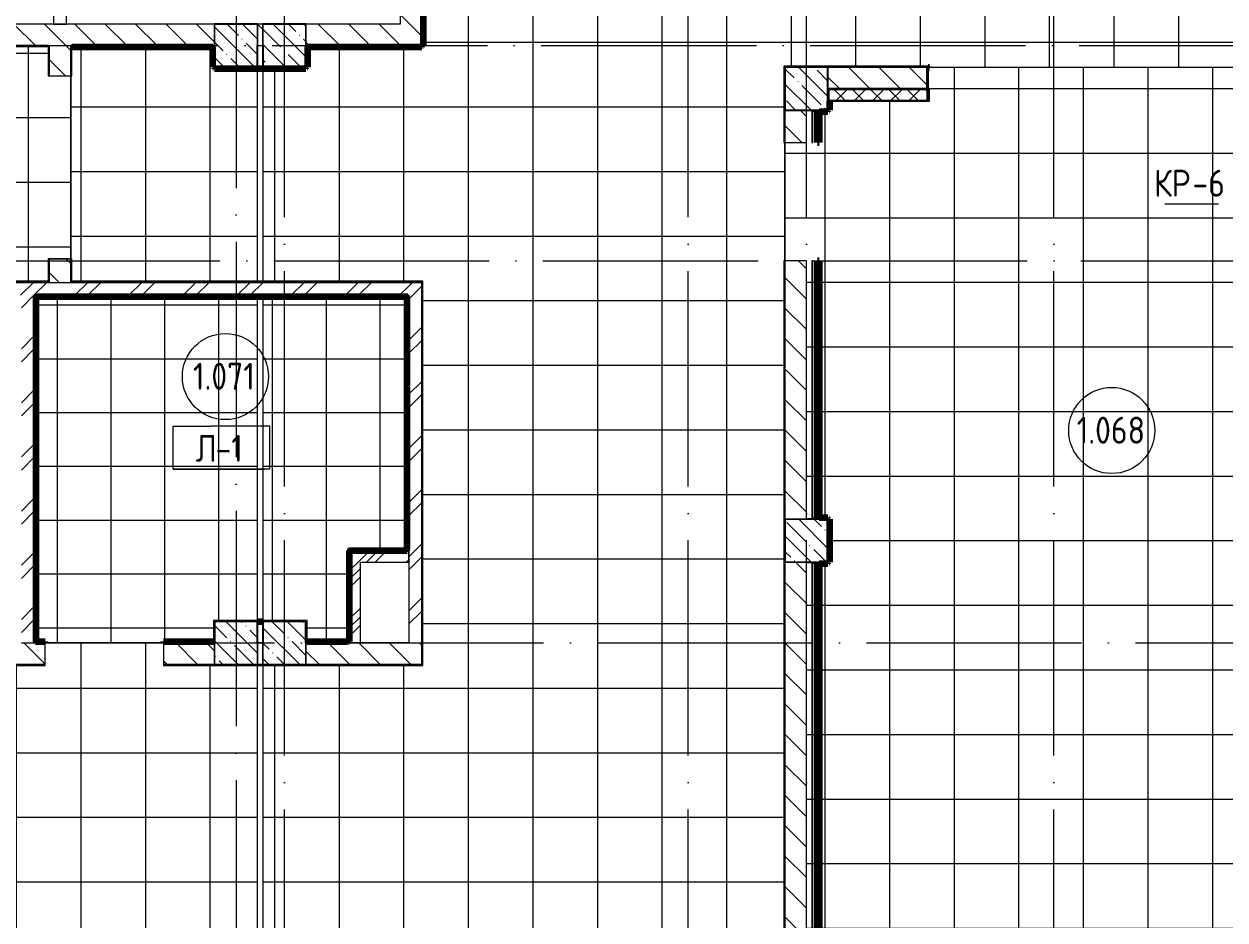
# Model space of a CAD drawing. Header units: millimetres. Extents: x -4370 to 196781, y -4577 to 61202.
# Drawn here: x 111630 to 122789, y 37402 to 45725 of the extents above; entities that cross this region are included whole.
import ezdxf

# ---------------------------------------------------------------- set-up
doc = ezdxf.new("R2010")
doc.units = ezdxf.units.MM
doc.linetypes.add('ADSK_Линия сетки', pattern=[2500, 2000, -250, 0, -250])
for name, color, linetype, lineweight in [('A-AREA-____-IDEN', 2, 'Continuous', 20), ('A-FLOR-____-IDEN', 11, 'Continuous', 20), ('A-FLOR-____-OTLN', 192, 'Continuous', 9), ('A-FLOR-____-PATT', 8, 'Continuous', 9), ('A-ROOF-___-IDEN', 132, 'Continuous', 20), ('A-WALL-____-MCUT', 113, 'Continuous', 9), ('A-WALL-____-PATT', 111, 'Continuous', 9), ('A-WALL-FNSH-MCUT', 113, 'Continuous', 9), ('I-WALL-____-OTLN', 2, 'Continuous', 9), ('S-COLS-____-MCUT', 52, 'Continuous', 9), ('S-COLS-____-OTLN', 52, 'Continuous', 9), ('S-GRID-____-OTLN', 1, 'Continuous', 9)]:
    doc.layers.add(name, color=color, linetype=linetype, lineweight=lineweight)
doc.styles.add('GOST Common_1', font='GOST_Common.ttf', dxfattribs={"width": 0.9, "height": 250})
pattern_1 = [(135, (0, 0), (-141.42136, -141.42136), [])]
pattern_2 = [(45, (0, 0), (-251.4472, 251.4472), []), (45, (0, 381), (-251.4472, 251.4472), [])]
pattern_3 = [(45, (0, 0), (-224.5064, 224.5064), []), (45, (79.38, 0), (0, 449.0128), []), (45, (-79.38, 0), (0, 449.0128), [])]
pattern_4 = [(135, (0, 0), (-142.5612, -142.5612), []), (135, (142.56, 0), (-142.5612, -142.5612), [252.016, -50.403, 3.353, -47.05])]
pattern_5 = [(135, (0, 0), (-84.85281, -84.85281), []), (225, (0, 0), (84.85281, -84.85281), [])]

# ---------------------------------------------------------------- blocks, each defined once
blk = doc.blocks.new('BSC_Колонна _Прямоугольная - 400x400-31226494-О_АИ_ПП_0_000_Целиком')
at = {"layer": 'S-COLS-____-OTLN', "lineweight": 5}
h = blk.add_hatch(dxfattribs=at)
h.set_pattern_fill('FP_62', color=256, style=0, pattern_type=2)
h.set_pattern_definition([(135, (-118899.98, -45125), (-142.56192, -142.56192), []), (135, (-118757.42, -45125), (-142.56192, -142.56192), [252.016, -50.403, 3.353, -47.05])])
h.paths.add_polyline_path([(-200, -200), (200, -200), (200, 200), (-200, 200)])
at = {"layer": 'S-COLS-____-MCUT', "color": 130, "lineweight": 25}
for p, q in [((200, 200), (-200, 200)), ((-200, 200), (-200, -200)), ((200, -200), (200, 200)), ((-200, -200), (200, -200))]:
    blk.add_line(p, q, dxfattribs=at)
blk = doc.blocks.new('0083_СОШ675_АР_R22_rvt-1-О_АИ_ПП_0_000_Целиком')
at = {"layer": 'A-WALL-____-PATT', "lineweight": 5}
h = blk.add_hatch(dxfattribs=at)
h.set_pattern_fill('FP_4', color=10, style=0, pattern_type=2)
h.set_pattern_definition(pattern_1)
h.paths.add_polyline_path([(115325, 45525), (115325, 45940), (115125, 45940), (115125, 45525)])
h.paths.add_polyline_path([(115325, 47040), (115325, 49050), (115125, 49050), (115125, 47040)])
h = blk.add_hatch(dxfattribs=at)
h.set_pattern_fill('FP_4', color=10, style=0, pattern_type=2)
h.set_pattern_definition(pattern_1)
h.paths.add_polyline_path([(115125, 45525), (115125, 45725), (114250, 45725), (114250, 45525), (115008, 45525)])
h.paths.add_polyline_path([(113800, 45525), (113850, 45525), (113850, 45725), (113800, 45725), (113800, 45560)])
h.paths.add_polyline_path([(111865, 45525), (113400, 45525), (113400, 45725), (109100, 45725), (109100, 45525), (111283, 45525)])
h.paths.add_polyline_path([(108700, 45525), (108700, 45725), (105200, 45725), (105200, 45525), (106315, 45525)])
h.paths.add_polyline_path([(104800, 45525), (104800, 45725), (101250, 45725), (101250, 45525), (103831, 45525)])
h = blk.add_hatch(dxfattribs=at)
h.set_pattern_fill('FP_4', color=10, style=0, pattern_type=2)
h.set_pattern_definition(pattern_1)
h.paths.add_polyline_path([(112065, 43325), (112065, 43545), (111865, 43545), (111865, 43325)])
h.paths.add_polyline_path([(111865, 45245), (112065, 45245), (112065, 45525), (111865, 45525)])
h = blk.add_hatch(dxfattribs=at)
h.set_pattern_fill('FP_4', color=10, style=0, pattern_type=2)
h.set_pattern_definition(pattern_1)
h.paths.add_polyline_path([(119100, 45125), (120020, 45125), (120020, 45325), (119100, 45325)])
h = blk.add_hatch(dxfattribs=at)
h.set_pattern_fill('FP_4', color=10, style=0, pattern_type=2)
h.set_pattern_definition(pattern_1)
h.paths.add_polyline_path([(118734, 28525), (118900, 28525), (118900, 32325), (118700, 32325), (118700, 28525)])
h.paths.add_polyline_path([(118700, 32725), (118900, 32725), (118900, 36525), (118700, 36525), (118700, 34009)])
h.paths.add_polyline_path([(118700, 36925), (118900, 36925), (118900, 40725), (118700, 40725)])
h.paths.add_polyline_path([(118700, 41125), (118900, 41125), (118900, 43525), (118700, 43525)])
h.paths.add_polyline_path([(118700, 44625), (118900, 44625), (118900, 44925), (118700, 44925)])
h = blk.add_hatch(dxfattribs=at)
h.set_pattern_fill('FP_7', color=10, style=0, pattern_type=2)
h.set_pattern_definition(pattern_2)
h.paths.add_polyline_path([(115205, 43205), (115205, 43325), (108321, 43325), (108321, 43205), (113766, 43205)])
h = blk.add_hatch(dxfattribs=at)
h.set_pattern_fill('FP_7', color=10, style=0, pattern_type=2)
h.set_pattern_definition(pattern_2)
h.paths.add_polyline_path([(115205, 39975), (115325, 39975), (115325, 43325), (115205, 43325), (115205, 40939)])
h = blk.add_hatch(dxfattribs=at)
h.set_pattern_fill('FP_7', color=10, style=0, pattern_type=2)
h.set_pattern_definition(pattern_2)
h.paths.add_polyline_path([(111725, 39975), (111725, 43205), (111605, 43205), (111605, 39975)])
h = blk.add_hatch(dxfattribs=at)
h.set_pattern_fill('FP_8', color=10, style=0, pattern_type=2)
h.set_pattern_definition(pattern_3)
h.paths.add_polyline_path([(114755, 39975), (114755, 40825), (114655, 40825), (114655, 39975)])
h = blk.add_hatch(dxfattribs=at)
h.set_pattern_fill('FP_8', color=10, style=0, pattern_type=2)
h.set_pattern_definition(pattern_3)
h.paths.add_polyline_path([(115205, 40725), (115205, 40825), (114755, 40825), (114755, 40725), (115008, 40725)])
h = blk.add_hatch(dxfattribs=at)
h.set_pattern_fill('FP_4', color=10, style=0, pattern_type=2)
h.set_pattern_definition(pattern_1)
h.paths.add_polyline_path([(114250, 39775), (115325, 39775), (115325, 39975), (114250, 39975), (114250, 39784)])
h.paths.add_polyline_path([(112925, 39775), (113400, 39775), (113400, 39975), (112925, 39975)])
h.paths.add_polyline_path([(111825, 39775), (111825, 39975), (111475, 39975), (111475, 39775)])
h.paths.add_polyline_path([(113800, 39775), (113850, 39775), (113850, 39975), (113800, 39975), (113800, 39784)])
h.paths.add_polyline_path([(110375, 39775), (110375, 39975), (109100, 39975), (109100, 39775), (110041, 39775)])
h.paths.add_polyline_path([(108321, 39775), (108700, 39775), (108700, 39975), (108321, 39975), (108321, 39784)])
at = {"layer": 'S-COLS-____-OTLN', "lineweight": 5}
h = blk.add_hatch(dxfattribs=at)
h.set_pattern_fill('FP_3', color=256, style=0, pattern_type=2)
h.set_pattern_definition(pattern_4)
h.paths.add_polyline_path([(113400, 45325), (113800, 45325), (113800, 45725), (113400, 45725), (113400, 45525)])
h = blk.add_hatch(dxfattribs=at)
h.set_pattern_fill('FP_3', color=256, style=0, pattern_type=2)
h.set_pattern_definition(pattern_4)
h.paths.add_polyline_path([(113850, 45325), (114250, 45325), (114250, 45725), (113850, 45725), (113850, 45525)])
h = blk.add_hatch(dxfattribs=at)
h.set_pattern_fill('FP_3', color=256, style=0, pattern_type=2)
h.set_pattern_definition(pattern_4)
h.paths.add_polyline_path([(118900, 40725), (119100, 40725), (119100, 41125), (118700, 41125), (118700, 40725), (118734, 40725)])
h = blk.add_hatch(dxfattribs=at)
h.set_pattern_fill('FP_3', color=256, style=0, pattern_type=2)
h.set_pattern_definition(pattern_4)
h.paths.add_polyline_path([(113400, 39775), (113800, 39775), (113800, 40175), (113400, 40175), (113400, 39975)])
h = blk.add_hatch(dxfattribs=at)
h.set_pattern_fill('FP_3', color=256, style=0, pattern_type=2)
h.set_pattern_definition(pattern_4)
h.paths.add_polyline_path([(113850, 39775), (114250, 39775), (114250, 40175), (113850, 40175), (113850, 39784)])
at = {"layer": 'A-FLOR-____-OTLN', "color": 90}
blk.add_line((114757, 39975), (114757, 40725), dxfattribs=at)
at = {"layer": 'A-WALL-____-MCUT', "color": 50, "lineweight": 13}
for p, q in [((111905, 51755), (111905, 45725)), ((112025, 45725), (112025, 49020)), ((115125, 45940), (115125, 45725)), ((115325, 45525), (115325, 45940)), ((113400, 45725), (109100, 45725)), ((111905, 45725), (112025, 45725)), ((113850, 45725), (113800, 45725)), ((115125, 45725), (114250, 45725)), ((109100, 45525), (111865, 45525)), ((111865, 45525), (111865, 45245)), ((112065, 45525), (113400, 45525)), ((112065, 45245), (112065, 45525)), ((113800, 45525), (113850, 45525)), ((114250, 45525), (115125, 45525)), ((115125, 45525), (115325, 45525)), ((120020, 45325), (119100, 45325)), ((120020, 45125), (120020, 45325)), ((111865, 45245), (112065, 45245)), ((119100, 45125), (120020, 45125)), ((118700, 44925), (118700, 44625)), ((118900, 44625), (118900, 44925)), ((118700, 44625), (118900, 44625)), ((111865, 43545), (111865, 43325)), ((112065, 43545), (111865, 43545)), ((112065, 43325), (112065, 43545)), ((118700, 43525), (118700, 41125)), ((118900, 43525), (118700, 43525)), ((118900, 41125), (118900, 43525)), ((111865, 43325), (108321, 43325)), ((115205, 43325), (112065, 43325)), ((115325, 43325), (115205, 43325)), ((115325, 39975), (115325, 43325)), ((111725, 43205), (115205, 43205)), ((111725, 39975), (111725, 43205)), ((115205, 43205), (115205, 39975)), ((114755, 40825), (114655, 40825)), ((114655, 40825), (114655, 39975)), ((115205, 40825), (114755, 40825)), ((115205, 40725), (115205, 40825)), ((114755, 39975), (114755, 40725)), ((114755, 40725), (115205, 40725)), ((118700, 40725), (118700, 36925)), ((118900, 36925), (118900, 40725)), ((111825, 39975), (111725, 39975)), ((111825, 39775), (111825, 39975)), ((113400, 39975), (112925, 39975)), ((112925, 39975), (112925, 39775)), ((113850, 39975), (113800, 39975)), ((115205, 39975), (114250, 39975)), ((114655, 39975), (114755, 39975)), ((115325, 39775), (115325, 39975)), ((111475, 39775), (111825, 39775)), ((112925, 39775), (113400, 39775)), ((113800, 39775), (113850, 39775)), ((114250, 39775), (115325, 39775))]:
    blk.add_line(p, q, dxfattribs=at)
at = {"layer": 'A-WALL-____-MCUT', "color": 10, "lineweight": 5}
for p, q in [((113400, 45525), (113400, 45725)), ((113800, 45725), (113800, 45525)), ((113850, 45525), (113850, 45725)), ((114250, 45725), (114250, 45525)), ((111865, 43325), (112065, 43325)), ((118700, 41125), (118900, 41125)), ((118900, 40725), (118700, 40725)), ((111605, 39975), (111725, 39975)), ((113400, 39775), (113400, 39975)), ((113800, 39975), (113800, 39775)), ((113850, 39775), (113850, 39975)), ((114250, 39975), (114250, 39775)), ((115205, 39975), (115325, 39975))]:
    blk.add_line(p, q, dxfattribs=at)
at = {"layer": 'S-COLS-____-MCUT', "color": 130, "lineweight": 25}
for p, q in [((113800, 45725), (113400, 45725)), ((114250, 45725), (113850, 45725)), ((113400, 45525), (113400, 45325)), ((113800, 45325), (113800, 45525)), ((113850, 45525), (113850, 45325)), ((114250, 45325), (114250, 45525)), ((113400, 45325), (113800, 45325)), ((113850, 45325), (114250, 45325)), ((118700, 41125), (118700, 40725)), ((119100, 41125), (118900, 41125)), ((119100, 40725), (119100, 41125)), ((118900, 40725), (119100, 40725)), ((113800, 40175), (113400, 40175)), ((113400, 40175), (113400, 39975)), ((113800, 39975), (113800, 40175)), ((114250, 40175), (113850, 40175)), ((113850, 40175), (113850, 39975)), ((114250, 39975), (114250, 40175)), ((113400, 39775), (113800, 39775)), ((113850, 39775), (114250, 39775))]:
    blk.add_line(p, q, dxfattribs=at)
at = {"layer": 'S-COLS-____-OTLN', "color": 90}
for p, q in [((113400, 45725), (113400, 45525)), ((113800, 45525), (113800, 45725)), ((113850, 45725), (113850, 45525)), ((114250, 45525), (114250, 45725)), ((118900, 41125), (118700, 41125)), ((118700, 40725), (118900, 40725)), ((113400, 39975), (113400, 39775)), ((113800, 39775), (113800, 39975)), ((113850, 39975), (113850, 39775)), ((114250, 39775), (114250, 39975))]:
    blk.add_line(p, q, dxfattribs=at)
at = {"layer": 'S-COLS-____-OTLN', "color": 90, "lineweight": 9}
blk.add_blockref('BSC_Колонна _Прямоугольная - 400x400-31226494-О_АИ_ПП_0_000_Целиком', (118900, 45125), dxfattribs=at)
blk = doc.blocks.new('ADSK_Марка_Перекрытие - Типоразмер_ADSK_Марка-158127-О_АИ_ПП_0_000_Целиком')
at = {"layer": 'A-FLOR-____-IDEN'}
for p, q in [((-4.5, 4), (-1, 4)), ((-4.5, 0), (-4.5, 4)), ((4.5, 4), (-1, 4)), ((4.5, 0), (4.5, 4)), ((4.5, 0), (-4.5, 0)), ((-4.5, 0), (4, 0))]:
    blk.add_line(p, q, dxfattribs=at)
blk = doc.blocks.new('ADSK_Марка_Крыша - Типоразмер_ADSK_Марка-153529-О_АИ_ПП_0_000_Целиком')
at = {"layer": 'A-ROOF-___-IDEN'}
blk.add_line((-2.5, 0), (2.5, 0), dxfattribs=at)
blk = doc.blocks.new('ADSK_Марка_Помещение_ОдноЗначение - Номер-159740-О_АИ_ПП_0_000_Целиком')
at = {"layer": 'A-AREA-____-IDEN'}
blk.add_circle((0, 0), 4, dxfattribs=at)

msp = doc.modelspace()

# ---------------------------------------------------------------- hatches: boundary and pattern name
at = {"layer": 'A-FLOR-____-PATT'}
h = msp.add_hatch(dxfattribs=at)
h.set_pattern_fill('FP_139', color=256, style=0, pattern_type=2)
h.set_pattern_definition([(90, (122360, 37155), (-600, 4e-14), []), (180, (122360, 37155), (-7e-14, -600), [])])
h.paths.add_polyline_path([(123701.532826, 24349.999414), (136485, 24350.000586), (136485, 24850.000586), (136500, 24850.000586), (136500, 24859.999414), (136700, 24859.999414), (136700, 27059.999414), (136500, 27059.999414), (136500, 27050.000586), (136485, 27050.99042), (136485, 28110.000586), (136299.978078, 28110.000586), (136299.978078, 28125), (135049.978078, 28125), (135049.978078, 28110.000586), (132950, 28110.000586), (132950, 28125), (130960, 28125), (130960, 28110.000586), (125085, 28110.000586), (125085, 27805.000984), (125080, 27804.349189), (125080, 27795.00157), (125070, 27795.00157), (125070, 27790.00157), (124330, 27790.00157), (124330, 27795.00157), (124320, 27795.000984), (124320, 27805.000984), (124315, 27805.85356), (124315, 28110.00157), (124049.978078, 28110.00157), (124049.978078, 28115.00157), (124039.978078, 28115.00157), (124039.978078, 28125.000984), (120145.5, 28125.000984), (120145.5, 28115.00157), (118690, 28115.00157), (118690, 34860.000586), (118320, 34860.000586), (118320, 34865.000586), (118310, 34865.000586), (118310, 34875), (118300, 34875), (118300, 36475), (118310, 36475.000586), (118310, 36485.000586), (118320, 36485.000586), (118320, 36490.000586), (118690, 36490.000586), (118690, 43524.999414), (118700, 43524.999414), (118699.978078, 44624.999414), (118690, 44624.999414), (118690.939069, 45335), (120047.499009, 45335), (120047.499009, 45325), (124030, 45324.999414), (124030, 45334.968424), (124045, 45334.96901), (124045, 45339.96901), (130949.978078, 45339.96901), (130949.978078, 45324.999414), (132949.978078, 45324.999414), (132949.978078, 45339.96901), (136485, 45340.004013), (136485, 45809.999414), (136699.978078, 45809.999414), (136699.978078, 48009.999414), (136485, 48009.999414), (136485, 48583.136009), (136480, 48583.136009), (136480, 49030.001172), (136059.997172, 49030.001172), (136059.997172, 49035.001172), (134324.978078, 49035.001172), (134324.978078, 49050.000586), (133224.978078, 49050.000586), (133224.978078, 49035.001172), (131950, 49035.001172), (131950, 49050.000586), (130850, 49050.000586), (130850, 49035.001172), (129820, 49035.001172), (129819.973332, 49250.000586), (128720, 49250.000586), (128720, 49035.001172), (115339.978078, 49035.001172), (115339.978078, 47039.5), (115125, 47039.5), (115125, 45939.5), (115339.978078, 45939.5), (115339.978078, 45525), (115334.978078, 45524.408705), (115334.978078, 45515), (115324.978078, 45515), (115324.978078, 45510), (114265.000586, 45510), (114265.000586, 45324.999414), (114260.000586, 45324.999414), (114260.000586, 45315.000586), (114250.000586, 45315.000586), (114249.978078, 45310.000586), (113849.978078, 45310.000586), (113849.978078, 43335.193215), (115335, 43335.193215), (115334.01456, 39765.02363), (113849.978078, 39765.02363), (113850.899223, 35984.940919), (114259.978078, 35984.940919), (114259.978078, 35565), (114060.000586, 35565), (114060.000586, 32734.968424), (114259.978078, 32734.968424), (114259.978078, 32315), (114060.000586, 32315), (114060.000586, 28535), (114259.978664, 28534.382301), (114259.978664, 28115), (114060.000586, 28115), (114060.000586, 24375), (114585, 24375), (114585, 24350), (116575, 24349.999414), (116575, 24375), (118699.978078, 24375), (118699.978078, 24435.000398), (118799.978078, 24435.000398), (118799.978078, 24375), (121200, 24375), (121200, 24360), (121215, 24360), (121215, 24350), (121217.736766, 24349.999414)])
h.paths.add_polyline_path([(118700, 28035.000398), (118699.978078, 28035.000398), (118700, 28105.000984), (118799.978078, 28105.000984), (118799.978078, 28035.000398), (118705, 28035.000398)])
h.paths.add_polyline_path([(113373.815688, 35984.940919), (113799.978078, 35984.940919), (113798.859805, 39765.02363), (112925.000848, 39765.02363), (112924.950825, 39975.023044), (111824.978078, 39975.023044), (111824.978078, 39765.02363), (111475, 39765.02363), (111474.992967, 39975.023044), (110375, 39975.023044), (110375, 39780.02363), (110425, 39780.02363), (110425, 39765.02363), (109080.000848, 39765.02363), (109080.000848, 39494.940333), (108870.000848, 39494.940333), (108870.000848, 36794.940333), (109130.000848, 36794.940333), (109130.000848, 36804.940919), (110600.000586, 36804.940919), (110600.000586, 35984.940919), (113341.034602, 35984.940919)])
h.paths.add_polyline_path([(113766.348585, 43335.193215), (113799.978078, 43335.193215), (113799.978078, 45310.000586), (113400.000586, 45310.000586), (113399.978078, 45315.000586), (113390.000586, 45315.000586), (113390.000586, 45325.000586), (113385.000586, 45324.999414), (113385.000586, 45510.000586), (112075, 45509.810247), (112075, 45245.037726), (112065, 45245.037726), (112065, 43545.037726), (112075, 43545.037726), (112075, 43335.193215), (112524.450555, 43335.193215)])
h = msp.add_hatch(dxfattribs=at)
h.set_pattern_fill('FP_186', color=256, style=0, pattern_type=2)
h.set_pattern_definition([(90, (102670, 43055.06), (-600, 4e-14), []), (180, (102670, 43055.06), (-7e-14, -600), [])])
h.paths.add_polyline_path([(107556.858434, 40485.02363), (107905, 40485.02363), (107905, 43335.193215), (111855, 43335.193215), (111855, 43545.037726), (112065, 43545.098565), (112065, 45245.037726), (111855, 45245.387755), (111855, 45515.000586), (109109.978078, 45515.000586), (109109.978078, 45315), (108689.978078, 45315), (108689.978078, 45515.000586), (105209.978078, 45515.000586), (105209.978078, 45315), (104789.978078, 45315.0334), (104789.043063, 45515.000586), (99409.978078, 45515.000586), (99409.978078, 45315), (98989.978078, 45315), (98989.978078, 45515.000586), (96735.000334, 45515.000586), (96735.000334, 43465.000586), (102944.986674, 43465.000586), (102944.986674, 40485.02363), (106314.960404, 40485.02363)])
h = msp.add_hatch(dxfattribs=at)
h.set_pattern_fill('FP_145', color=256, style=0, pattern_type=2)
h.set_pattern_definition([(0, (122075, 36725), (0, 600), []), (90, (122075, 36725), (-600, 4e-14), [])])
h.paths.add_polyline_path([(123701.532826, 28124.999414), (124039.978078, 28125.516329), (124039.978078, 28325.000395), (124089, 28325.000984), (124089, 28428.000984), (124084.978078, 28428.000984), (124084.978078, 28443.000984), (124119.911345, 28443.000984), (124119.911345, 28453.064722), (124100.043843, 28453.064722), (124101, 30380.00157), (124565.335206, 30380.00157), (124565.335206, 32749), (124110.000505, 32750.000586), (124110.000505, 43090.000586), (124100.043843, 43090.000586), (124100.043843, 45006.96901), (124045, 45006.96901), (124044.531539, 45125.000586), (124030, 45125.000586), (124030, 45324.999414), (120042.499009, 45324.999414), (120042.499009, 45320), (120029.999009, 45320), (120029.999595, 45125.000586), (120044.531539, 45125), (120044.531539, 45007), (119115, 45007), (119115, 44925), (119110, 44925), (119110, 44915), (119100, 44915), (119099.978078, 44910), (119018.001, 44910), (119018.001, 44624.999414), (119003.001, 44624.999414), (119003.001, 44915), (118959.001, 44915), (118959.001, 44624.999414), (118949.001, 44624.999414), (118949.001, 44924.999414), (118900, 44924.999414), (118900, 44624.999414), (118700, 44624.999414), (118700, 43524.999414), (118900, 43524.999414), (118900, 41125), (118949.001, 41124.999414), (118949.001, 43524.999414), (118959.001, 43524.999414), (118959.001, 41135), (119003.001, 41135), (119003.001, 43524.999414), (119018.001, 43524.999414), (119018.001, 41140), (119099.978078, 41140), (119099.978078, 41135), (119109.978078, 41135), (119109.978078, 41125), (119114.978078, 41124.999414), (119114.978078, 40725), (119109.978078, 40725), (119109.978078, 40715), (119099.978078, 40715), (119099.210557, 40710), (119018.001, 40710), (119018.001, 36940), (119099.978078, 36940), (119100, 36935), (119109.978078, 36935), (119109.978078, 36925), (119114.978078, 36924.999414), (119114.978078, 36524.999414), (119109.978078, 36524.999414), (119109.978078, 36515), (119099.978078, 36515), (119099.978078, 36510), (119018, 36510), (119018, 32740), (119100, 32740), (119100, 32735), (119110, 32735), (119110, 32725), (119115, 32724.999414), (119115, 32324.999414), (119110, 32324.999414), (119110, 32315), (119100, 32315), (119098.946839, 32310), (119018, 32310), (119018, 30514.220097), (119072.858918, 30514.220097), (119072.858918, 30314.220097), (119018, 30314.220097), (119018, 30183.000984), (120138, 30183.000984), (120138, 28443.000984), (120118, 28443.000984), (120118, 30163.000984), (118949, 30163.000984), (118949, 32324.999414), (118900, 32324.999414), (118900, 30065.000398), (120020, 30065.000398), (120020, 28324.999414), (120138, 28324.999414), (120138, 28130.00157), (120140.5, 28130.00157), (120140.5, 28125.00157), (121217.736766, 28124.999414)])
h.paths.add_polyline_path([(118981.84527, 30183.000984), (119003, 30183.204604), (119003, 30314.220097), (118972.858918, 30314.220097), (118972.858918, 30514.220097), (119003, 30514.220097), (119003, 32315), (118959, 32315), (118959, 30183.000984)])
h.paths.add_polyline_path([(118900, 32724.999414), (118959, 32725), (118959, 32735), (118949, 32735), (118949, 36524.999414), (118900, 36524.999414), (118900, 32740)])
h.paths.add_polyline_path([(118959, 32735), (119003, 32735), (119003, 36515), (118959, 36515), (118959, 32740)])
h.paths.add_polyline_path([(118900, 36924.999414), (118959.001, 36925), (118959.001, 36935), (118949.001, 36935), (118949.001, 40724.999414), (118900, 40724.999414), (118900, 38629.262054)])
h.paths.add_polyline_path([(119003.001, 36935), (119003.001, 40715), (118959.001, 40715), (118959.001, 36935)])
h.paths.add_polyline_path([(119110, 45066), (119110, 45124.998828), (119100, 45124.998828), (119100, 45066)])
h = msp.add_hatch(dxfattribs=at)
h.set_pattern_fill('FP_234', color=256, style=0, pattern_type=2)
h.set_pattern_definition([(270, (13439.36, 159115.75), (500, 3e-14), []), (0, (13439.36, 159115.75), (0, 500), [])])
h.paths.add_polyline_path([(114655, 39975.023044), (114655, 40825.023044), (115205, 40825.023044), (115205, 40835.02363), (115190, 40835.02363), (115190, 40830.02363), (114650, 40830.02363), (114650, 39990.02363), (114645, 39990.02363), (114645, 39975.02363), (114650, 39975.02363)])
h.paths.add_polyline_path([(112924.950825, 39975.023044), (112924.978078, 39975.023044), (112924.978078, 39990.02363), (113389.978078, 39990.02363), (113389.978078, 40185), (113799.978078, 40185), (113799.978078, 43190.193215), (111740, 43190.193215), (111740, 39990.02363), (111824.978078, 39990.02363), (111824.983352, 39975.023044), (112524.450555, 39975.02363)])
h.paths.add_polyline_path([(114387.2976, 39990.02363), (114635, 39990.02363), (114635, 40845.02363), (115190, 40845.02363), (115190, 43190.193215), (113849.978078, 43190.193215), (113849.978078, 40185), (114259.978078, 40185), (114259.978078, 39990.02363), (114264.978078, 39990.02363)])
at = {"layer": 'A-WALL-____-PATT'}
h = msp.add_hatch(color=7, dxfattribs=at)
h.paths.add_polyline_path([(115334.978078, 45525), (115334.978078, 45939.5), (115324.978078, 45939.5), (115324.978078, 45525)])
h.paths.add_polyline_path([(115334.978078, 47039.5), (115334.978078, 49050.001172), (115324.978078, 49050.001172), (115324.978078, 47039.5)])
for points in [[(111855, 45515.000586), (111865, 45525.000586), (109099.978078, 45525.000586), (109109.978078, 45515.000586), (111282.552525, 45515.000586)], [(113390.000586, 45515.000586), (113400.000586, 45515.000586), (113400.000586, 45525.000586), (112075, 45525.000586), (112075, 45515.000586), (112524.450555, 45515.000586)], [(113400.000586, 45315.000586), (113400.000586, 45515.000586), (113390.000586, 45515.000586), (113390.000586, 45315.000586)], [(114260.000586, 45325.000586), (114260.000586, 45525), (114250.000586, 45525), (114250.000586, 45325.000586)], [(114260.000586, 45515), (115334.978078, 45515), (115334.978078, 45525), (114260.000586, 45525)], [(113400.000586, 45315.000586), (114260.000586, 45315.000586), (114260.000586, 45325.000586), (113400.000586, 45325.000586)], [(118733.940705, 45325), (120047.499009, 45325), (120047.499009, 45335), (118700, 45335), (118700, 45325)], [(120029.999009, 45007), (120029.999009, 45325), (120019.999009, 45325), (120019.999009, 45007)], [(119110, 44915), (119110, 45066), (119100, 45066), (119100, 44915)], [(119110, 45007), (120019.999009, 45007), (120019.999009, 45015), (119110, 45015)], [(120044.531539, 45007.000586), (120044.531539, 45015.000586), (120029.999009, 45015.000586), (120029.999009, 45007.000586)], [(118959.001, 44915), (119100, 44915), (119099.978078, 44924.998445), (118949.001, 44924.999414), (118949.001, 44915)], [(111865, 43325.193215), (111855, 43335.193215), (107915, 43335.193215), (107915, 43325.193215), (111282.552525, 43325.193215)], [(115325, 43325.193215), (115325, 43335.193215), (112065, 43335.193215), (112065, 43325.193215), (115008.246615, 43325.193215)], [(115325, 39775.02363), (115335, 39775.02363), (115335, 43335.193215), (115325, 43335.193215), (115325, 40939.341913)], [(111725, 39985.02363), (111735, 39985.02363), (111735, 43205.193215), (111725, 43205.193215), (111725, 40939.341913)], [(111735, 43195.193215), (115205, 43195.193215), (115205, 43205.193215), (111735, 43205.193215)], [(115205, 40835.02363), (115205, 43195.193215), (115195, 43195.193215), (115195, 40835.02363)], [(119099.978078, 41125), (119109.978078, 41125), (119109.978078, 41135), (118949.001, 41135), (118949.001, 41125)], [(119109.978078, 40715), (119109.978078, 41125), (119099.978078, 41125), (119099.978078, 40715)], [(114645, 39985.02363), (114645, 40845.02363), (114635, 40845.02363), (114635, 39985.02363)], [(114645, 40835.02363), (115195, 40835.02363), (115195, 40845.02363), (114645, 40845.02363)], [(119099.978078, 40715), (119099.978078, 40725), (118949.001, 40725), (118949.001, 40715), (118959.001, 40715)], [(118959.001, 36935), (118959.001, 40715), (118949.001, 40715), (118949.001, 36935)], [(113399.978078, 39985.02363), (113399.978078, 40185), (113389.978078, 40185), (113389.978078, 39985.02363)], [(114249.978078, 40175), (114259.978078, 40175), (114259.978078, 40185), (113399.978078, 40185), (113399.978078, 40175), (113766.348585, 40175)], [(114259.978078, 39975.02363), (114259.978078, 40175), (114249.978078, 40175), (114249.978078, 39975.02363)], [(114259.978078, 39975.02363), (114645, 39975.02363), (114645, 39985.02363), (114259.978078, 39985.02363)]]:
    msp.add_hatch(color=7, dxfattribs=at).paths.add_polyline_path(points)
h = msp.add_hatch(color=7, dxfattribs=at)
h.paths.add_polyline_path([(111865, 43325.193215), (111865, 43545.037726), (111855, 43545.037726), (111855, 43335.193215)])
h.paths.add_polyline_path([(111865, 45245.037726), (111865, 45525.000586), (111855, 45515.000586), (111855, 45245.037726)])
h = msp.add_hatch(color=7, dxfattribs=at)
h.paths.add_polyline_path([(112075, 43335.193215), (112075, 43545.037726), (112065, 43545.037726), (112065, 43335.193215)])
h.paths.add_polyline_path([(112075, 45245.037726), (112075, 45525.000586), (112065, 45525.000586), (112065, 45245.037726)])
h = msp.add_hatch(color=7, dxfattribs=at)
h.paths.add_polyline_path([(118700, 36485.000586), (118700, 43524.999414), (118690, 43524.999414), (118690, 36485.000586)])
h.paths.add_polyline_path([(118690, 44624.999414), (118700, 44624.999414), (118699.978078, 45335), (118690, 45335)])
h = msp.add_hatch(dxfattribs=at)
h.set_pattern_fill('FP_1', style=0, pattern_type=2)
h.set_pattern_definition(pattern_5)
h.paths.add_polyline_path([(119975.838735, 45015), (120019.999009, 45015), (120019.999009, 45115), (119110, 45115), (119110, 45015)])
h = msp.add_hatch(dxfattribs=at)
h.set_pattern_fill('FP_1', style=0, pattern_type=2)
h.set_pattern_definition(pattern_5)
h.paths.add_polyline_path([(120029.999009, 45015.000586), (120044.531539, 45015.000586), (120044.531539, 45115.000586), (120029.999009, 45115.000586)])
h = msp.add_hatch(color=7, dxfattribs=at)
h.paths.add_polyline_path([(118959.001, 41135), (118959.001, 43524.999414), (118949.001, 43524.999414), (118949.001, 41135)])
h.paths.add_polyline_path([(118959.001, 44624.999414), (118959.001, 44915), (118949.001, 44915), (118949.001, 44624.999414)])
h = msp.add_hatch(color=7, dxfattribs=at)
h.paths.add_polyline_path([(113399.978078, 39975.02363), (113399.978078, 39985.02363), (112924.978078, 39985.02363), (112924.978078, 39975.02363)])
h.paths.add_polyline_path([(111824.978078, 39975.02363), (111824.978078, 39985.02363), (111725, 39985.02363), (111725, 39975.02363)])
h = msp.add_hatch(color=7, dxfattribs=at)
h.paths.add_polyline_path([(115008.246615, 39765.02363), (115335, 39765.02363), (115335, 39775.02363), (112925.000848, 39775.02363), (112925.000848, 39765.02363), (113766.348585, 39765.02363)])
h.paths.add_polyline_path([(111825.000848, 39765.02363), (111825.000848, 39775.02363), (111475, 39775.02363), (111475, 39765.02363)])
h.paths.add_polyline_path([(110425, 39765.02363), (110425, 39775.02363), (109070.000848, 39775.02363), (109070.000848, 39765.02363), (110040.654494, 39765.02363)])

# ---------------------------------------------------------------- linework, layer by layer
at = {"layer": 'A-FLOR-____-OTLN'}
for p, q in [((113799.978078, 43335.193215), (113799.978078, 45310.000586)), ((113849.978078, 45310.000586), (113849.978078, 43335.193215)), ((120047.499009, 45324.999414), (124030, 45324.999414)), ((112065, 45245.037726), (112065, 43545.037726)), ((112065, 43545.098565), (112065, 45245.037726)), ((118700, 43524.999414), (118700, 44624.999414)), ((118700, 44624.999414), (118700, 43524.999414)), ((111865, 43545.098565), (112065, 43545.098565)), ((113799.978078, 40185), (113799.978078, 43190.193215)), ((113849.978078, 43190.193215), (113849.978078, 40185)), ((112924.978078, 39975.023044), (111824.978078, 39975.023044)), ((111824.978078, 39975.023044), (112924.978078, 39975.023044)), ((113799.978078, 35984.940919), (113799.978078, 39765.02363)), ((113849.978078, 39765.02363), (113849.978078, 35984.940919))]:
    msp.add_line(p, q, dxfattribs=at)
at = {"layer": 'A-WALL-____-MCUT', "color": 7}
for p, q in [((115324.978078, 45939.5), (115324.978078, 45525)), ((115334.978078, 45515), (115334.978078, 45939.5)), ((111865, 45525.000586), (109099.978078, 45525.000586)), ((109109.978078, 45515.000586), (111855, 45515.000586)), ((111855, 45515.000586), (111855, 45245.037726)), ((111865, 45245.037726), (111865, 45525.000586)), ((112065, 45525.000586), (112065, 45245.037726)), ((113400.000586, 45525.000586), (112065, 45525.000586)), ((112075, 45245.037726), (112075, 45515.000586)), ((112075, 45515.000586), (113390.000586, 45515.000586)), ((113390.000586, 45515.000586), (113390.000586, 45315.000586)), ((113400.000586, 45325.000586), (113400.000586, 45525.000586)), ((114250.000586, 45525), (114250.000586, 45325.000586)), ((115324.978078, 45525), (114250.000586, 45525)), ((114260.000586, 45315.000586), (114260.000586, 45515)), ((114260.000586, 45515), (115334.978078, 45515)), ((113390.000586, 45315.000586), (114260.000586, 45315.000586)), ((114250.000586, 45325.000586), (113400.000586, 45325.000586)), ((120047.499009, 45335), (118690, 45335)), ((118690, 45335), (118690, 44624.999414)), ((119099.978078, 45325), (120047.499009, 45325)), ((120019.999009, 45325), (120019.999009, 45007)), ((120029.999009, 45325), (120029.999009, 45007.000586)), ((120047.499009, 45325), (120047.499009, 45335)), ((111855, 45245.037726), (111865, 45245.037726)), ((112065, 45245.037726), (112075, 45245.037726)), ((119110, 44915), (119110, 45125)), ((120019.999009, 45125), (119110, 45125)), ((120044.531539, 45125.000586), (120029.999009, 45125.000586)), ((120044.531539, 45015.000586), (120044.531539, 45125.000586)), ((119110, 45066), (119100, 45066)), ((120019.999009, 45007), (120029.999009, 45007)), ((118700, 44624.999414), (118700, 44924.999414)), ((118949.001, 44924.999414), (118949.001, 44624.999414)), ((118959.001, 44915), (119110, 44915)), ((118959.001, 44624.999414), (118959.001, 44915)), ((118690, 44624.999414), (118700, 44624.999414)), ((118949.001, 44624.999414), (118959.001, 44624.999414)), ((111865, 43545.037726), (111855, 43545.037726)), ((111855, 43545.037726), (111855, 43335.193215)), ((111865, 43325.193215), (111865, 43545.037726)), ((112075, 43545.037726), (112065, 43545.037726)), ((112065, 43545.037726), (112065, 43325.193215)), ((112075, 43335.193215), (112075, 43545.037726)), ((118700, 43524.999414), (118690, 43524.999414)), ((118690, 43524.999414), (118690, 36485.000586)), ((118700, 36475.000586), (118700, 43524.999414)), ((118949.001, 43524.999414), (118949.001, 41125)), ((118959.001, 43524.999414), (118949.001, 43524.999414)), ((118959.001, 41135), (118959.001, 43524.999414)), ((111855, 43335.193215), (107915, 43335.193215)), ((107915, 43325.193215), (111865, 43325.193215)), ((112065, 43325.193215), (115325, 43325.193215)), ((115335, 43335.193215), (112075, 43335.193215)), ((115325, 43325.193215), (115325, 39775.02363)), ((115335, 39765.02363), (115335, 43335.193215)), ((111725, 43205.193215), (111725, 39975.02363)), ((115205, 43205.193215), (111725, 43205.193215)), ((111735, 39985.02363), (111735, 43195.193215)), ((111735, 43195.193215), (115195, 43195.193215)), ((115195, 43195.193215), (115195, 40845.02363)), ((115205, 40835.02363), (115205, 43205.193215)), ((118949.001, 41125), (119099.978078, 41125)), ((119109.978078, 41135), (118959.001, 41135)), ((119099.978078, 41125), (119099.978078, 40725)), ((119109.978078, 40715), (119109.978078, 41135)), ((114635, 40845.02363), (114635, 39985.02363)), ((115195, 40845.02363), (114635, 40845.02363)), ((114645, 39975.02363), (114645, 40835.02363)), ((114645, 40835.02363), (115205, 40835.02363)), ((119099.978078, 40725), (118949.001, 40725)), ((118949.001, 40725), (118949.001, 36935)), ((118959.001, 40715), (119109.978078, 40715)), ((118959.001, 36925), (118959.001, 40715)), ((113389.978078, 40185), (113389.978078, 39985.02363)), ((114259.978078, 40185), (113389.978078, 40185)), ((113399.978078, 39975.02363), (113399.978078, 40175)), ((113399.978078, 40175), (114249.978078, 40175)), ((114249.978078, 40175), (114249.978078, 39975.02363)), ((114259.978078, 39985.02363), (114259.978078, 40185)), ((111725, 39975.02363), (111824.978078, 39975.02363)), ((111824.978078, 39985.02363), (111735, 39985.02363)), ((111824.978078, 39975.02363), (111824.978078, 39985.02363)), ((113389.978078, 39985.02363), (112924.978078, 39985.02363)), ((112924.978078, 39985.02363), (112924.978078, 39975.02363)), ((112924.978078, 39975.02363), (113399.978078, 39975.02363)), ((114249.978078, 39975.02363), (114645, 39975.02363)), ((114635, 39985.02363), (114259.978078, 39985.02363)), ((111825.000848, 39775.02363), (111475, 39775.02363)), ((111475, 39765.02363), (111825.000848, 39765.02363)), ((111825.000848, 39765.02363), (111825.000848, 39775.02363)), ((115325, 39775.02363), (112925.000848, 39775.02363)), ((112925.000848, 39775.02363), (112925.000848, 39765.02363)), ((112925.000848, 39765.02363), (115335, 39765.02363))]:
    msp.add_line(p, q, dxfattribs=at)
at = {"layer": 'A-WALL-____-MCUT'}
for p, q in [((120019.999009, 45115), (119110, 45115)), ((120044.531539, 45115.000586), (120029.999009, 45115.000586)), ((120019.999009, 45015), (119110, 45015)), ((120044.531539, 45015.000586), (120029.999009, 45015.000586))]:
    msp.add_line(p, q, dxfattribs=at)
at = {"layer": 'A-WALL-FNSH-MCUT', "color": 7}
for p, q in [((119110, 45007), (120019.999009, 45007)), ((120029.999009, 45007.000586), (120044.531539, 45007.000586)), ((120044.531539, 45007.000586), (120044.531539, 45015.000586))]:
    msp.add_line(p, q, dxfattribs=at)
at = {"layer": 'I-WALL-____-OTLN', "color": 20, "lineweight": 90}
for p, q in [((115339.978078, 45939.5), (115339.978078, 45525)), ((113385.000586, 45510.000586), (112075, 45510.000586)), ((113385.000586, 45325.000586), (113385.000586, 45510.000586)), ((114265.000586, 45510), (114265.000586, 45325.000586)), ((115324.978078, 45510), (114265.000586, 45510)), ((115324.978078, 45510), (115324.978078, 45515)), ((115334.978078, 45525), (115339.978078, 45525)), ((113385.000586, 45325.000586), (113390.000586, 45325.000586)), ((113400.000586, 45315.000586), (113400.000586, 45310.000586)), ((114250.000586, 45310.000586), (113400.000586, 45310.000586)), ((114250.000586, 45310.000586), (114250.000586, 45315.000586)), ((114260.000586, 45325.000586), (114265.000586, 45325.000586)), ((120042.499009, 45320), (120029.999009, 45320)), ((120042.499009, 45325), (120042.499009, 45320)), ((119115, 45007), (119115, 44925)), ((119003.001, 44624.999414), (119003.001, 44915)), ((119100, 44910), (119018.001, 44910)), ((119018.001, 44910), (119018.001, 44624.999414)), ((119100, 44910), (119100, 44915)), ((119110, 44925), (119115, 44925)), ((119003.001, 44624.999414), (119018.001, 44624.999414)), ((119003.001, 41135), (119003.001, 43524.999414)), ((119018.001, 43524.999414), (119003.001, 43524.999414)), ((119018.001, 43524.999414), (119018.001, 41140)), ((119018.001, 41140), (119099.978078, 41140)), ((119099.978078, 41135), (119099.978078, 41140)), ((119114.978078, 41125), (119109.978078, 41125)), ((119114.978078, 41125), (119114.978078, 40725)), ((119003.001, 36935), (119003.001, 40715)), ((119099.978078, 40710), (119018.001, 40710)), ((119018.001, 40710), (119018.001, 36940)), ((119099.978078, 40710), (119099.978078, 40715)), ((119109.978078, 40725), (119114.978078, 40725))]:
    msp.add_line(p, q, dxfattribs=at)
at = {"layer": 'I-WALL-____-OTLN', "color": 5, "lineweight": 90}
for p, q in [((115195, 43190.193215), (111734.984424, 43190.193215)), ((111740, 43195.193215), (111740, 39985.02363)), ((115190, 40845.02363), (115190, 43195.207665)), ((115190, 40830.02363), (114644.941176, 40830.02363)), ((114650, 40835.02363), (114650, 39990.02363)), ((115190, 40830.02363), (115190, 40835.02363)), ((113849.978078, 40170), (113799.978078, 40170)), ((111735, 39990.02363), (111824.978078, 39990.02363)), ((111824.978078, 39985.02363), (111824.978078, 39990.02363)), ((112924.978078, 39990.02363), (113389.978078, 39990.02363)), ((112924.978078, 39990.02363), (112924.978078, 39985.02363)), ((114259.978078, 39990.02363), (114635, 39990.02363)), ((114645, 39990.02363), (114650, 39990.02363))]:
    msp.add_line(p, q, dxfattribs=at)
at = {"layer": 'S-GRID-____-OTLN', "linetype": 'ADSK_Линия сетки'}
for p, q in [((113600.000586, 61202.00513), (113600.000586, -2302.657751)), ((114050.000586, -3572.657751), (114050.000586, 61202.00513)), ((117800.000586, -3572.657751), (117800.000586, 61202.00513)), ((118900.001, -3572.657751), (118900.001, 61202.00513)), ((121200.001, -3572.657751), (121200.001, 61202.00513)), ((-3569.551216, 45525.000586), (156348.554077, 45525.000586)), ((-3553.763124, 43525.000586), (156348.554077, 43525.000586)), ((-3047.723308, 39975.000586), (156348.554077, 39975.000586))]:
    msp.add_line(p, q, dxfattribs=at)

# ---------------------------------------------------------------- block references
at = {"lineweight": 5}
msp.add_blockref('0083_СОШ675_АР_R22_rvt-1-О_АИ_ПП_0_000_Целиком', (0, 0), dxfattribs=at)
at = {"layer": 'A-AREA-____-IDEN', "xscale": 99.99999999999993, "yscale": 99.99999999999993, "zscale": 99.99999999999993}
for p in [(113501.063757, 42449.842044), (121737.108277, 41948.908122)]:
    msp.add_blockref('ADSK_Марка_Помещение_ОдноЗначение - Номер-159740-О_АИ_ПП_0_000_Целиком', p, dxfattribs=at)
at = {"layer": 'A-FLOR-____-IDEN', "xscale": 99.99999999999993, "yscale": 99.99999999999993, "zscale": 99.99999999999993}
msp.add_blockref('ADSK_Марка_Перекрытие - Типоразмер_ADSK_Марка-158127-О_АИ_ПП_0_000_Целиком', (113465, 41590.107836), dxfattribs=at)
at = {"layer": 'A-ROOF-___-IDEN', "xscale": 99.99999999999993, "yscale": 99.99999999999993, "zscale": 99.99999999999993}
msp.add_blockref('ADSK_Марка_Крыша - Типоразмер_ADSK_Марка-153529-О_АИ_ПП_0_000_Целиком', (122480.043843, 44053.46901), dxfattribs=at)

# ---------------------------------------------------------------- texts
at = {"layer": 'A-AREA-____-IDEN', "lineweight": 9, "char_height": 250, "attachment_point": 1, "style": 'GOST Common_1'}
for s, insert, width in [('1.071', (113199.5565, 42577.567115), 743.1643125), ('1.068', (121411.751019, 42076.633194), 800.8858125)]:
    msp.add_mtext(s, dxfattribs=dict(at, insert=insert, width=width))
at = {"layer": 'A-FLOR-____-IDEN', "lineweight": 9, "char_height": 250, "attachment_point": 1, "style": 'GOST Common_1'}
for s, insert, width in [('\\fGOST Common|b0|i0|c204|p34|;\\W.9;Л', (113225.319154, 41907.94541), 223.6708125), ('-1', (113409.866029, 41907.94541), 331.898625)]:
    msp.add_mtext(s, dxfattribs=dict(at, insert=insert, width=width))
at = {"layer": 'A-ROOF-___-IDEN', "lineweight": 9, "char_height": 250, "attachment_point": 1, "style": 'GOST Common_1'}
for s, insert, width in [('КР', (122130.112998, 44371.306584), 432.91125), ('-6', (122487.300498, 44371.306584), 389.620125)]:
    msp.add_mtext(s, dxfattribs=dict(at, insert=insert, width=width))

doc.saveas('drawing.dxf')
